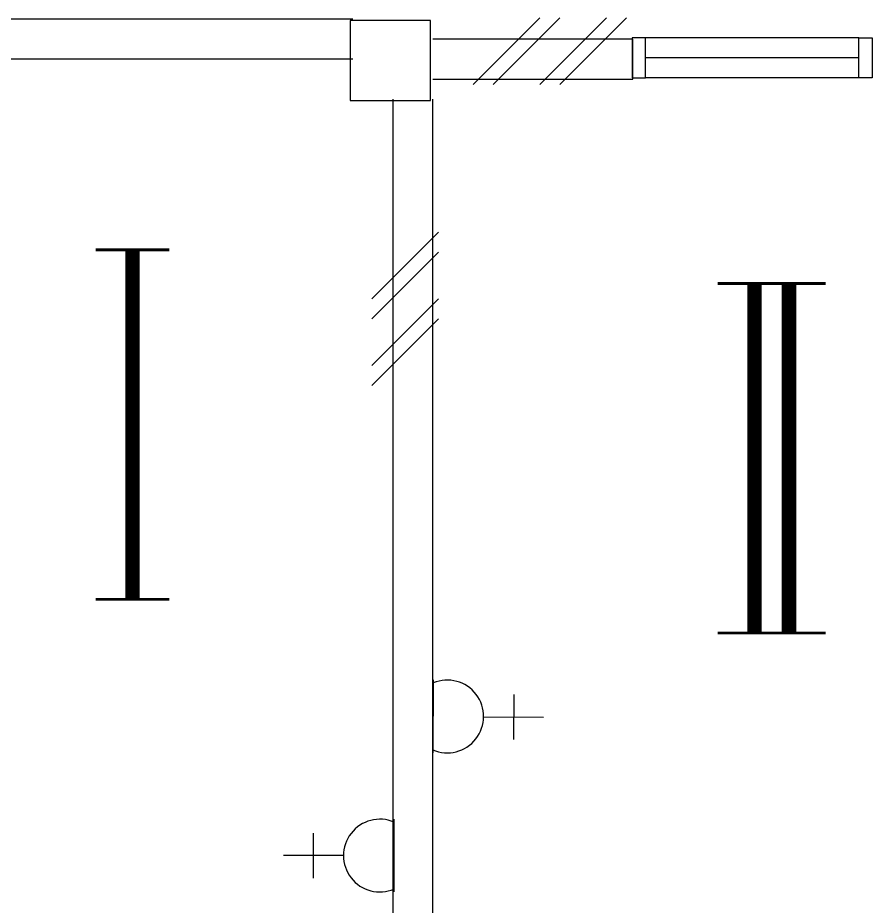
# Model space of a CAD drawing. Header units: inches. Extents: x -106706990 to 300603, y -86718466 to 1728185.
# Drawn here: x 50433 to 53636, y 37804 to 41135 of the extents above; entities that cross this region are included whole.
import ezdxf

# ---------------------------------------------------------------- set-up
doc = ezdxf.new("R2010")
doc.units = ezdxf.units.IN
doc.header["$MEASUREMENT"] = 0
doc.linetypes.add('HIDDEN', pattern=[0.375, 0.25, -0.125])
for name, color, linetype in [('A-COLUMN', 3, 'Continuous'), ('A-STAIR', 2, 'Continuous'), ('A-WALL', 1, 'Continuous'), ('A-WIN', 9, 'Continuous'), ('A-WLH', 7, 'Continuous'), ('ELECT', 6, 'Continuous'), ('LAMP', 5, 'Continuous')]:
    doc.layers.add(name, color=color, linetype=linetype)

# ---------------------------------------------------------------- blocks, each defined once
blk = doc.blocks.new('A$C49831240')
at = {"layer": 'A-WLH', "color": 8}
for p, q in [((250, 575), (0, 325)), ((250, 500), (0, 250)), ((250, 325), (0, 75)), ((250, 250), (0, 0))]:
    blk.add_line(p, q, dxfattribs=at)
blk = doc.blocks.new('A$C04C40081')
at = {"layer": 'A-WIN', "color": 8}
for p, q in [((850, 150), (50, 150)), ((850, 75), (50, 75)), ((850, 0), (50, 0))]:
    blk.add_line(p, q, dxfattribs=at)
at = {"layer": 'A-WIN', "color": 8, "linetype": 'Continuous'}
for points in [[(50, 150), (0, 150), (0, 0), (50, 0)], [(850, 150), (900, 150), (900, 0), (850, 0)]]:
    blk.add_lwpolyline(points, close=True, dxfattribs=at)
blk = doc.blocks.new('YBC 236')
at = {"layer": 'LAMP'}
for points, const_width in [([(-134681.8, 193808.3), (-134681.8, 193533.1)], 10.9), ([(-133371.4, 193808.3), (-133371.4, 193533.1)], 10.9), ([(-134681.8, 193670.7), (-133371.4, 193670.7)], 54.6), ([(-134681.8, 193679.4), (-134681.8, 193404.2)], 10.9), ([(-133371.4, 193679.4), (-133371.4, 193404.2)], 10.9), ([(-134681.8, 193541.8), (-133371.4, 193541.8)], 54.6)]:
    blk.add_lwpolyline(points, dxfattribs=dict(at, const_width=const_width))
blk = doc.blocks.new('*U220')
at = {"layer": 'LAMP', "rotation": 90}
blk.add_blockref('YBC 236', (193606.2, 134026.6, -5.5), dxfattribs=at)
blk = doc.blocks.new('*U221')
at = {"layer": 'LAMP', "color": 0, "linetype": 'ByBlock', "lineweight": -2, "transparency": 16777216}
blk.add_blockref('*U220', (0, 3000), dxfattribs=at)
blk = doc.blocks.new('YBC136')
at = {"layer": 'LAMP'}
for points, const_width in [([(-135000.8, 195525.6), (-135000.8, 195250.4)], 10.9), ([(-133690.5, 195525.6), (-133690.5, 195250.4)], 10.9), ([(-135000.8, 195388), (-133690.5, 195388)], 54.6)]:
    blk.add_lwpolyline(points, dxfattribs=dict(at, const_width=const_width))
blk = doc.blocks.new('*U222')
at = {"layer": 'LAMP', "rotation": 270}
blk.add_blockref('YBC136', (-195388, -134345.6, -5.5), dxfattribs=at)
blk = doc.blocks.new('*U223')
at = {"layer": 'LAMP', "color": 0, "linetype": 'ByBlock', "lineweight": -2, "transparency": 16777216}
blk.add_blockref('*U222', (0, 19950), dxfattribs=at)
blk = doc.blocks.new('SOCKET')
at = {"layer": 'ELECT', "color": 6}
for p, q in [((15248.7, 25891.4), (15248.7, 26116.4)), ((15164.3, 26003.9), (15333.1, 26003.9)), ((15112.3, 25701.6), (15385.1, 25701.6))]:
    blk.add_line(p, q, dxfattribs=at)
blk.add_arc((15248.7, 25755), 136.4, 336.9763, 203.0237, dxfattribs=at)

msp = doc.modelspace()

# ---------------------------------------------------------------- linework, layer by layer
at = {"layer": 'A-COLUMN', "color": 8}
msp.add_lwpolyline([(51679.6, 40824.9), (51979.6, 40824.9), (51979.6, 41124.9), (51679.6, 41124.9)], close=True, dxfattribs=at)
at = {"layer": 'A-STAIR', "color": 8}
for p, q in [((51688.8, 41129.4), (47938.8, 41129.4)), ((51688.8, 40979.4), (47938.8, 40979.4))]:
    msp.add_line(p, q, dxfattribs=at)
at = {"layer": 'A-WALL', "color": 8}
for p, q in [((52738.8, 41054.4), (51988.8, 41054.4)), ((52738.8, 40904.4), (52738.8, 41054.4)), ((51988.8, 40904.4), (52738.8, 40904.4)), ((51838.8, 40829.4), (51838.8, 37079.4)), ((51988.8, 37079.4), (51988.8, 40829.4))]:
    msp.add_line(p, q, dxfattribs=at)
at = {"layer": 'A-WLH', "color": 8}
for p, q in [((52140.3, 40884.7), (52390.3, 41134.7)), ((52215.3, 40884.7), (52465.3, 41134.7)), ((52390.3, 40884.7), (52640.3, 41134.7)), ((52465.3, 40884.7), (52715.3, 41134.7))]:
    msp.add_line(p, q, dxfattribs=at)

# ---------------------------------------------------------------- block references
at = {"layer": 'A-WIN', "color": 8}
msp.add_blockref('A$C04C40081', (52735.8, 40909.2), dxfattribs=at)
at = {"layer": 'A-WLH', "color": 8}
msp.add_blockref('A$C49831240', (51760.3, 39756), dxfattribs=at)
at = {"layer": 'ELECT', "color": 7, "linetype": 'HIDDEN'}
for p, rotation in [((26404.3, 53958.9), 269.5649256774702), ((77545.5, 22744.7), 90.00000000000105)]:
    msp.add_blockref('SOCKET', p, dxfattribs=dict(at, rotation=rotation))
at = {"layer": 'LAMP', "color": 0}
for name, p in [('*U223', (50863.3, 19659.4, -54.6)), ('*U221', (53259.2, 36483.2, 5.5))]:
    msp.add_blockref(name, p, dxfattribs=at)

doc.saveas('drawing.dxf')
